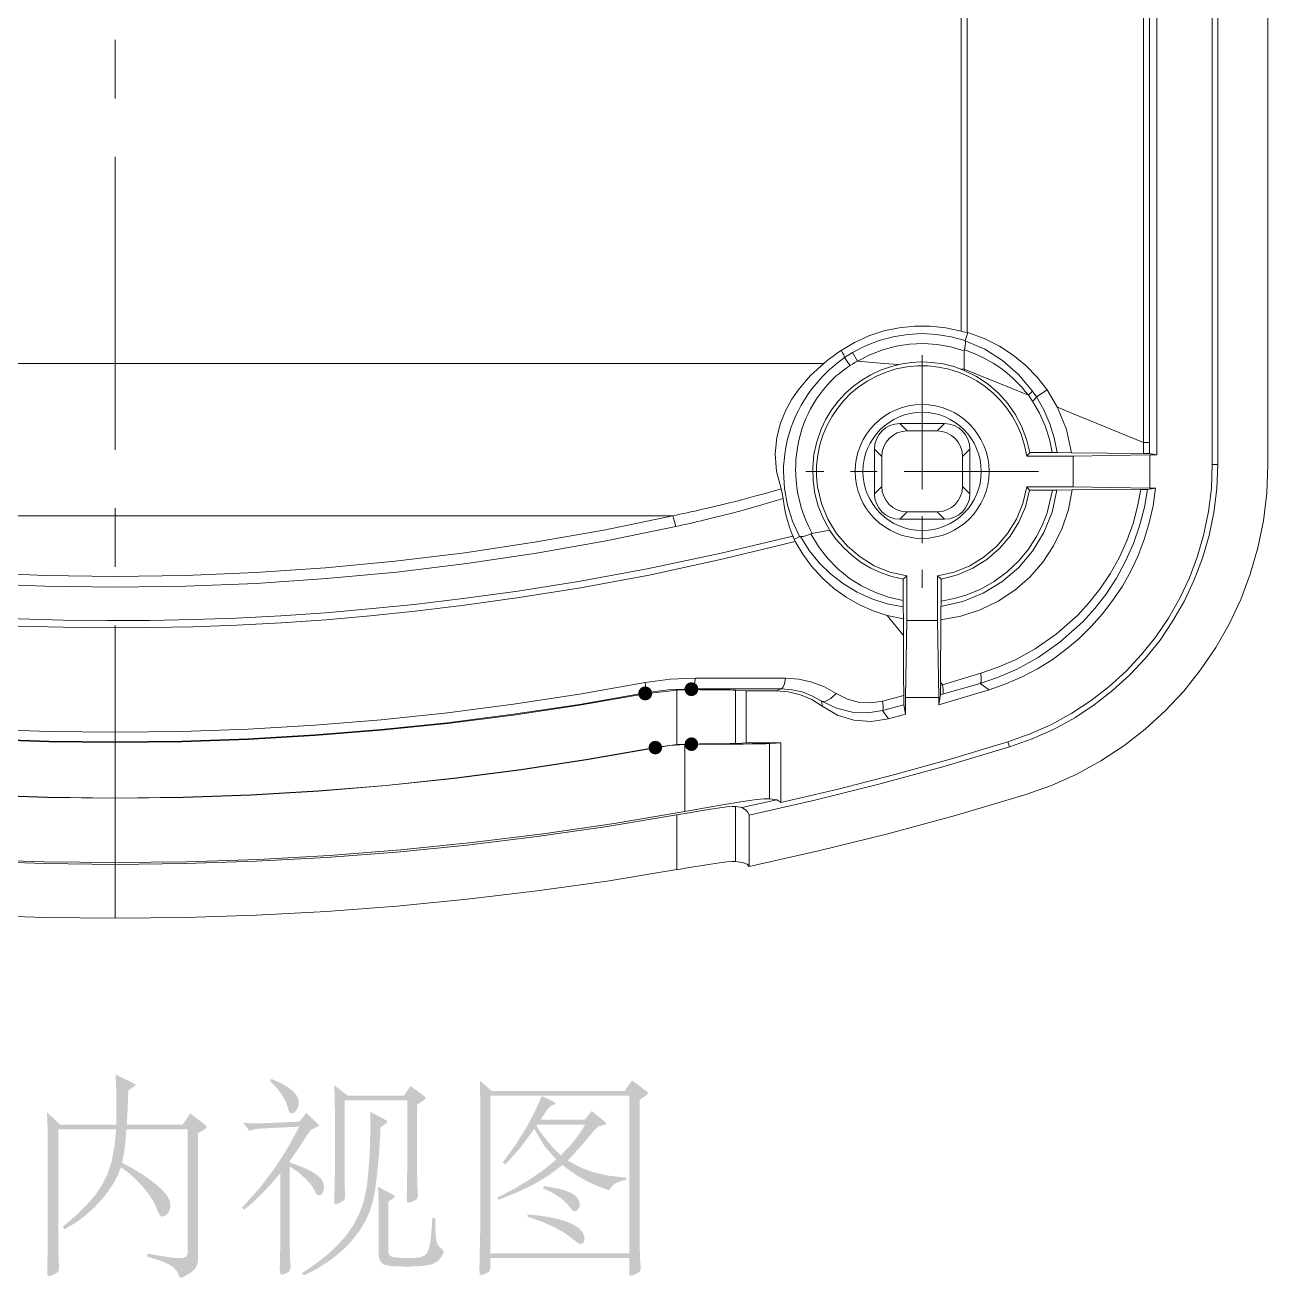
# Model space of a CAD drawing. Header units: millimetres. Extents: x 0 to 260, y 22 to 203.
# Drawn here: x 42.37 to 65.4, y 108.83 to 132.03 of the extents above; entities that cross this region are included whole.
import ezdxf

# ---------------------------------------------------------------- set-up
doc = ezdxf.new("R2010")
doc.units = ezdxf.units.MM

msp = doc.modelspace()

# ---------------------------------------------------------------- hatches: boundary and pattern name
h = msp.add_hatch(color=7)
edge = h.paths.add_edge_path()
edge.add_arc((53.862993, 119.654391), 0.129645, 0, 360)
h = msp.add_hatch(color=7)
edge = h.paths.add_edge_path()
edge.add_arc((54.719326, 119.732072), 0.129117, 0, 360)
h = msp.add_hatch(color=7)
edge = h.paths.add_edge_path()
edge.add_arc((54.719326, 118.713956), 0.126559, 0, 360)
h = msp.add_hatch(color=7)
edge = h.paths.add_edge_path()
edge.add_arc((54.050636, 118.650561), 0.126734, 0, 360)
at = {"true_color": 0xcc00cc}
h = msp.add_hatch(color=212, dxfattribs=at)
h.dxf.hatch_style = 2
h.paths.add_polyline_path([(45.435732, 111.876033), (45.292416, 111.664918), (44.259989, 111.664918), (44.275217, 111.958164), (44.28755, 112.302674), (44.391179, 112.370473), (44.418188, 112.389352), (44.427008, 112.402444), (44.391179, 112.430004), (44.052733, 112.593715), (44.06479, 112.247414), (44.068167, 111.939974), (44.064308, 111.664918), (43.024165, 111.664918), (42.781079, 111.895877), (42.786746, 111.765859), (42.79169, 111.611036), (42.795187, 111.453113), (42.796513, 111.313793), (42.796513, 109.802912), (42.795789, 109.613768), (42.793619, 109.401421), (42.790002, 109.187524), (42.784937, 108.993728), (42.784937, 108.950182), (42.791828, 108.878731), (42.816908, 108.858129), (42.853081, 108.866673), (42.904551, 108.8901), (42.955487, 108.918281), (42.985855, 108.941501), (43.000514, 108.966994), (43.004321, 109.001997), (43.004321, 109.025699), (42.996707, 109.179109), (42.991781, 109.364145), (42.989128, 109.572332), (42.988336, 109.795195), (42.988336, 111.577274), (44.06045, 111.577274), (44.032324, 111.267953), (43.982203, 111.000781), (43.907523, 110.766694), (43.805719, 110.55663), (43.674227, 110.361527), (43.510483, 110.172321), (43.311922, 109.97995), (43.075979, 109.775352), (43.10354, 109.727396), (43.303389, 109.843706), (43.486178, 109.977398), (43.650609, 110.123738), (43.795384, 110.277991), (43.919204, 110.435422), (44.020771, 110.591297), (44.098786, 110.740879), (44.151951, 110.879436), (44.292646, 110.772311), (44.415544, 110.662705), (44.520834, 110.554494), (44.608702, 110.451555), (44.679336, 110.357762), (44.732924, 110.276992), (44.769652, 110.21312), (44.789707, 110.170022), (44.832228, 110.061829), (44.86612, 109.999007), (44.89474, 109.969879), (44.921448, 109.962765), (44.978249, 109.980016), (45.025283, 110.026361), (45.057331, 110.093687), (45.069174, 110.17388), (45.055669, 110.259594), (45.009091, 110.345308), (44.960363, 110.404867), (44.901837, 110.467592), (44.830429, 110.534425), (44.743061, 110.606309), (44.636649, 110.684187), (44.508114, 110.769003), (44.354373, 110.8617), (44.172346, 110.963221), (44.197616, 111.091568), (44.219475, 111.234281), (44.237614, 111.394977), (44.251721, 111.577274), (45.387776, 111.577274), (45.387776, 109.328867), (45.383849, 109.270705), (45.365038, 109.228202), (45.320803, 109.202131), (45.240601, 109.193268), (45.147153, 109.198453), (45.019289, 109.214077), (44.852563, 109.240242), (44.642533, 109.277053), (44.638674, 109.220829), (44.77758, 109.180158), (44.893844, 109.140817), (44.989477, 109.101553), (45.066486, 109.061114), (45.126882, 109.018247), (45.172673, 108.971697), (45.205867, 108.920212), (45.228475, 108.862539), (45.241359, 108.83553), (45.260445, 108.82671), (45.288006, 108.834427), (45.372678, 108.879916), (45.439521, 108.922182), (45.490552, 108.963169), (45.527785, 109.004822), (45.553235, 109.049083), (45.568919, 109.097899), (45.576851, 109.153214), (45.579048, 109.216971), (45.579048, 111.505065), (45.694803, 111.577274), (45.72884, 111.601941), (45.7389, 111.62082), (45.72884, 111.642387), (45.694803, 111.672635)])
h = msp.add_hatch(color=212, dxfattribs=at)
h.paths.add_polyline_path([(46.913844, 112.474102), (47.043225, 112.339812), (47.139429, 112.210896), (47.203594, 112.09397), (47.236856, 111.995647), (47.254969, 111.931611), (47.274683, 111.895532), (47.297395, 111.879607), (47.324499, 111.876033), (47.368907, 111.893241), (47.40856, 111.938872), (47.437051, 112.003932), (47.447972, 112.079431), (47.432596, 112.157035), (47.390697, 112.228458), (47.328619, 112.293459), (47.252704, 112.351801), (47.169296, 112.403244), (47.084738, 112.447549), (47.005374, 112.484477), (46.937546, 112.513789)])
h.paths.add_polyline_path([(49.512824, 112.382049), (49.39762, 112.202904), (48.353067, 112.202904), (48.101713, 112.398034), (48.107096, 112.279359), (48.110877, 112.139445), (48.113108, 111.997361), (48.11384, 111.872175), (48.11384, 110.755964), (48.110877, 110.531068), (48.101713, 110.309479), (48.101713, 110.265382), (48.10881, 110.208193), (48.133684, 110.189865), (48.197624, 110.213568), (48.250791, 110.24441), (48.282305, 110.268483), (48.297386, 110.291005), (48.301253, 110.317196), (48.299961, 110.391929), (48.297119, 110.501647), (48.294277, 110.609814), (48.292985, 110.679896), (48.292985, 112.11526), (49.453293, 112.11526), (49.453293, 110.763681), (49.452259, 110.541954), (49.445025, 110.329323), (49.445025, 110.281367), (49.450675, 110.235272), (49.476995, 110.221836), (49.509999, 110.227693), (49.56078, 110.245538), (49.606936, 110.267328), (49.634849, 110.287982), (49.648604, 110.312356), (49.652282, 110.345308), (49.652282, 110.36901), (49.6449, 110.495635), (49.639948, 110.621743), (49.637166, 110.771001), (49.636296, 110.967079), (49.636296, 112.035334), (49.768037, 112.122977), (49.800007, 112.158806), (49.768037, 112.199045)])
h.paths.add_polyline_path([(48.767581, 111.904145), (48.771058, 111.712885), (48.769872, 111.511464), (48.764577, 111.306517), (48.75573, 111.104676), (48.743885, 110.912577), (48.729599, 110.736852), (48.713426, 110.584136), (48.695923, 110.461063), (48.642296, 110.225221), (48.562184, 110.00638), (48.455201, 109.802111), (48.320959, 109.609987), (48.15907, 109.427578), (47.969146, 109.252455), (47.7508, 109.08219), (47.503644, 108.914353), (47.535615, 108.870256), (47.810599, 109.012927), (48.050217, 109.169919), (48.255794, 109.338396), (48.428653, 109.515522), (48.570118, 109.698462), (48.681514, 109.88438), (48.764165, 110.07044), (48.819395, 110.253806), (48.841507, 110.360965), (48.862967, 110.490131), (48.883432, 110.639335), (48.90256, 110.806606), (48.920008, 110.989975), (48.935435, 111.18747), (48.948497, 111.397123), (48.958853, 111.616962), (49.062481, 111.68862), (49.090593, 111.72059), (49.054764, 111.752561)])
h.paths.add_polyline_path([(47.276544, 110.990781), (47.448592, 111.235314), (47.599556, 111.473646), (47.671352, 111.567628), (47.767125, 111.616962), (47.808398, 111.629846), (47.822798, 111.648932), (47.794686, 111.684761), (47.583571, 111.88375), (47.45624, 111.72059), (46.706587, 111.68862), (46.564167, 111.690136), (46.415545, 111.700747), (46.527442, 111.553021), (46.654635, 111.585611), (46.79423, 111.597118), (47.45624, 111.629089), (47.240999, 111.237235), (47.003485, 110.866), (46.727215, 110.501483), (46.395702, 110.129783), (46.435389, 110.090096), (46.603984, 110.233463), (46.773353, 110.397398), (46.941172, 110.577043), (47.105116, 110.767539), (47.105116, 109.727396), (47.102153, 109.381577), (47.092989, 109.017982), (47.092989, 108.986011), (47.101119, 108.909255), (47.133228, 108.886241), (47.165474, 108.894303), (47.212603, 108.914353), (47.253694, 108.936574), (47.277991, 108.959002), (47.289575, 108.985977), (47.292529, 109.02184), (47.292529, 109.049952), (47.284915, 109.191408), (47.279989, 109.348573), (47.277336, 109.523722), (47.276544, 109.719128), (47.276544, 110.891563), (47.436181, 110.785256), (47.573029, 110.664531), (47.676287, 110.54763), (47.735155, 110.452795), (47.757359, 110.404409), (47.778012, 110.375349), (47.800112, 110.361173), (47.826657, 110.357435), (47.858954, 110.369329), (47.887015, 110.401739), (47.906807, 110.449755), (47.9143, 110.508468), (47.901117, 110.585147), (47.863407, 110.65423), (47.803929, 110.71675), (47.72544, 110.77374), (47.630698, 110.826235), (47.522463, 110.875267), (47.403492, 110.921871), (47.276544, 110.967079)])
h.paths.add_polyline_path([(49.919621, 109.938511), (49.903631, 109.697278), (49.885652, 109.515014), (49.861059, 109.383458), (49.825225, 109.294347), (49.773527, 109.239421), (49.70134, 109.210416), (49.604037, 109.199072), (49.476995, 109.197127), (49.361344, 109.198102), (49.272158, 109.201933), (49.206033, 109.209975), (49.159564, 109.223585), (49.129347, 109.24412), (49.111979, 109.272936), (49.104054, 109.31139), (49.102169, 109.360838), (49.102169, 110.24168), (49.205797, 110.309479), (49.230051, 110.33704), (49.210207, 110.357435), (48.910897, 110.516736), (48.920061, 110.392575), (48.923024, 110.229553), (48.923024, 109.340443), (48.926405, 109.245145), (48.939638, 109.172236), (48.967352, 109.118731), (49.014181, 109.081647), (49.084755, 109.057999), (49.183706, 109.044802), (49.315665, 109.039072), (49.485263, 109.037826), (49.625875, 109.04011), (49.744576, 109.047937), (49.843691, 109.062766), (49.925547, 109.086057), (49.992468, 109.11927), (50.046779, 109.163864), (50.090808, 109.221301), (50.126878, 109.293038), (50.130736, 109.31674), (50.103176, 109.356428), (50.067612, 109.384017), (50.038391, 109.415598), (50.015138, 109.455627), (49.99748, 109.508563), (49.985041, 109.578863), (49.977447, 109.670982), (49.974323, 109.78938), (49.975294, 109.938511)])
h = msp.add_hatch(color=212, dxfattribs=at)
h.paths.add_polyline_path([(53.618029, 112.485677), (53.48243, 112.290547), (51.019049, 112.290547), (50.799665, 112.47796), (50.802585, 112.366193), (50.805246, 112.223368), (50.807184, 112.060389), (50.807933, 111.88816), (50.807933, 109.811181), (50.807246, 109.740837), (50.805435, 109.638693), (50.802875, 109.51553), (50.79994, 109.382128), (50.797006, 109.249269), (50.794446, 109.127734), (50.792635, 109.028303), (50.791948, 108.961758), (50.798838, 108.897817), (50.823918, 108.878524), (50.855958, 108.88631), (50.903293, 108.906085), (50.949079, 108.930046), (50.97564, 108.951423), (50.987939, 108.975073), (50.990937, 109.005855), (50.990937, 109.197127), (53.566214, 109.197127), (53.566214, 108.92207), (53.571175, 108.880798), (53.594326, 108.866398), (53.627124, 108.872737), (53.678111, 108.893958), (53.728961, 108.918281), (53.75914, 108.940536), (53.773609, 108.966512), (53.77733, 109.001997), (53.77733, 109.029557), (53.769346, 109.174871), (53.763067, 109.342096), (53.758959, 109.532472), (53.757486, 109.74724), (53.757486, 112.122977), (53.889226, 112.21503), (53.921197, 112.250859), (53.889226, 112.286688)])
h.paths.add_polyline_path([(50.990937, 109.28477), (50.990937, 112.202904), (53.566214, 112.202904), (53.566214, 109.28477)])
h.paths.add_polyline_path([(52.872786, 111.92013), (52.741045, 111.756419), (51.924144, 111.756419), (51.975013, 111.833742), (52.015766, 111.894103), (52.048536, 111.939916), (52.075453, 111.973598), (52.098649, 111.997565), (52.120256, 112.014233), (52.142406, 112.026017), (52.16723, 112.035334), (52.197409, 112.047461), (52.206917, 112.059588), (52.171088, 112.091558), (51.947846, 112.195187), (51.819387, 111.909657), (51.664315, 111.615446), (51.469658, 111.304078), (51.222447, 110.967079), (51.270403, 110.927392), (51.542083, 111.227666), (51.808389, 111.584991), (51.993597, 111.273624), (52.215186, 111.018893), (52.001073, 110.84377), (51.747893, 110.666322), (51.455232, 110.488771), (51.122677, 110.313338), (51.146379, 110.27365), (51.506409, 110.418766), (51.813212, 110.568068), (52.082601, 110.731529), (52.33039, 110.919123), (52.477504, 110.805404), (52.624773, 110.708964), (52.76641, 110.629151), (52.896626, 110.565312), (53.009633, 110.516795), (53.099645, 110.482948), (53.160873, 110.463119), (53.187529, 110.456654), (53.209578, 110.464784), (53.231627, 110.496892), (53.26513, 110.543995), (53.320235, 110.583916), (53.400764, 110.617118), (53.510542, 110.644067), (53.518259, 110.684306), (53.172302, 110.721607), (52.884223, 110.789657), (52.640173, 110.884681), (52.426301, 111.002908), (52.529955, 111.109405), (52.651955, 111.244685), (52.786667, 111.401566), (52.928458, 111.572865), (52.997705, 111.632327), (53.112013, 111.664918), (53.13544, 111.671739), (53.143983, 111.684761), (53.123588, 111.712322)])
h.paths.add_polyline_path([(51.864062, 111.668776), (52.753172, 111.668776), (52.647313, 111.505151), (52.543779, 111.364367), (52.431253, 111.233299), (52.298419, 111.098819), (52.178366, 111.217744), (52.054024, 111.359407), (51.939294, 111.506236), (51.848076, 111.640664)])
h.paths.add_polyline_path([(51.971549, 110.488624), (52.157067, 110.398483), (52.300211, 110.305758), (52.409661, 110.207866), (52.494101, 110.102222), (52.522902, 110.073008), (52.55749, 110.061984), (52.587222, 110.070054), (52.617159, 110.093472), (52.640276, 110.131049), (52.649543, 110.181597), (52.636954, 110.254984), (52.600399, 110.317248), (52.541701, 110.369667), (52.462681, 110.413521), (52.365161, 110.450089), (52.250963, 110.480649), (52.121908, 110.506481), (51.979817, 110.528863)])
h.paths.add_polyline_path([(51.676648, 109.962765), (51.945581, 109.869902), (52.18356, 109.764741), (52.389396, 109.64697), (52.5619, 109.51628), (52.619984, 109.47115), (52.669387, 109.456198), (52.720099, 109.48307), (52.741045, 109.552109), (52.713646, 109.659249), (52.637709, 109.748592), (52.522628, 109.821773), (52.377794, 109.880427), (52.2126, 109.926188), (52.036437, 109.960689), (51.858698, 109.985566), (51.688775, 110.002452)])

# ---------------------------------------------------------------- linework, layer by layer
at = {"color": 7, "lineweight": 0}
for points in [[(64.368151, 123.891499), (64.368151, 181.294793)], [(64.46774, 181.294864), (64.46774, 123.891569)], [(65.399109, 123.884937), (65.399109, 181.301284)], [(63.343755, 181.110396), (63.343755, 124.075754)], [(63.094341, 124.302485), (63.094341, 180.883807)], [(63.207512, 180.883877), (63.207512, 124.302555)], [(59.717975, 126.363166), (59.717975, 132.415068)], [(59.826137, 126.340764), (59.826137, 132.450522)], [(59.717975, 126.363166), (59.431138, 126.426652), (59.14168, 126.458371), (58.852106, 126.458738), (58.564921, 126.428165), (58.282631, 126.367065), (58.007742, 126.275853), (57.742757, 126.154941), (57.490184, 126.004743)], [(59.792059, 126.190234), (59.527987, 126.261826), (59.260108, 126.304517), (58.9907, 126.318542), (58.72204, 126.304137), (58.456405, 126.261537), (58.196075, 126.190978), (57.943327, 126.092696), (57.700439, 125.966926)], [(59.717975, 126.363166), (59.755017, 126.353641), (59.791353, 126.346232), (59.826278, 126.340941)], [(59.840954, 126.338718), (59.791917, 126.190199)], [(59.840954, 126.338718), (59.826137, 126.340835)], [(59.840954, 126.338718), (60.144695, 126.225829), (60.424801, 126.08366), (60.679859, 125.916796), (60.913045, 125.725943), (61.123301, 125.51216), (61.310979, 125.275093)], [(59.772762, 126.001604), (59.523915, 126.073326), (59.270996, 126.117188), (59.01625, 126.13341), (58.761921, 126.12221), (58.510255, 126.083807), (58.263496, 126.018421), (58.023889, 125.926271), (57.793678, 125.807576)], [(59.774808, 126.018149), (59.773044, 126.007213)], [(59.792059, 126.190234), (59.795939, 126.143667), (59.789236, 126.084401), (59.774772, 126.018078)], [(59.774808, 126.018149), (59.959663, 125.950416), (60.144872, 125.864338), (60.311736, 125.769793), (60.452141, 125.675954), (60.571027, 125.584232), (60.673333, 125.494979), (60.76188, 125.408549), (60.838433, 125.326704), (60.904402, 125.249093), (60.961199, 125.176774)], [(61.033484, 125.260559), (60.779704, 125.562338), (60.48412, 125.8198), (60.152421, 126.02871), (59.790295, 126.184836)], [(56.424795, 123.765733), (56.427264, 123.860631), (56.43432, 123.968228), (56.447373, 124.08535), (56.467481, 124.209528), (56.494997, 124.337939), (56.529217, 124.465644), (56.569081, 124.588058), (56.611767, 124.699536), (56.654806, 124.799725), (56.701372, 124.896033), (56.753231, 124.992342), (56.811086, 125.090061), (56.877409, 125.190956), (56.95255, 125.295025), (57.027339, 125.388864), (57.096836, 125.468944), (57.162453, 125.538442), (57.223484, 125.599472), (57.279928, 125.652389), (57.33355, 125.700014), (57.38682, 125.745169), (57.441147, 125.788914), (57.497239, 125.8316), (57.555447, 125.873933)], [(59.773256, 125.637114), (59.577872, 125.707254), (59.380224, 125.756381), (59.181644, 125.785045), (58.983463, 125.793797), (58.787015, 125.783186), (58.593631, 125.753764), (58.404644, 125.70608), (58.221386, 125.640685), (58.045189, 125.55813), (57.877385, 125.458964), (57.719307, 125.343738), (57.572286, 125.213003), (57.437655, 125.067308), (57.316747, 124.907205), (57.210893, 124.733242), (57.121425, 124.545972), (57.04079, 124.313921), (56.989238, 124.076441), (56.966551, 123.836142), (56.972509, 123.595633), (57.006893, 123.357521), (57.069484, 123.124415), (57.160063, 122.898925), (57.278411, 122.683658)], [(57.16965, 125.764431), (57.236677, 125.818759), (57.300177, 125.868148), (57.362972, 125.915067), (57.426119, 125.960576), (57.490325, 126.005026)], [(57.490219, 126.004884), (57.517383, 125.964668), (57.544547, 125.924098), (57.555483, 125.874004)], [(57.65987, 125.728942), (57.618947, 125.786444), (57.582259, 125.836539), (57.554742, 125.873581)], [(57.700369, 125.966996), (57.555377, 125.873863)], [(57.660046, 125.728942), (57.702027, 125.755047), (57.746477, 125.781506), (57.793749, 125.807611)], [(57.79389, 125.807646), (57.700404, 125.967102)], [(58.281182, 125.764431), (57.793643, 125.80747)], [(59.772762, 126.001604), (59.772762, 125.662584)], [(57.16965, 125.764431), (30.921572, 125.764431)], [(56.297865, 123.765733), (56.272112, 124.089583), (56.299982, 124.391208), (56.369126, 124.662142), (56.466493, 124.899561), (56.579029, 125.102056), (56.695093, 125.271036), (56.81151, 125.415322), (56.927574, 125.541969), (57.045754, 125.656622), (57.169579, 125.764572)], [(56.649444, 123.78623), (56.650502, 123.874071), (56.655441, 123.973202), (56.665319, 124.081505), (56.681546, 124.196863), (56.704124, 124.315396), (56.733052, 124.434282), (56.766919, 124.547877), (56.803607, 124.652299), (56.841002, 124.745432), (56.881571, 124.835391), (56.926727, 124.925349), (56.97788, 125.016366), (57.036441, 125.109499), (57.104174, 125.205807), (57.171555, 125.291885), (57.235055, 125.365969), (57.295027, 125.430174), (57.351119, 125.48556), (57.402977, 125.533538), (57.453071, 125.576577), (57.50246, 125.616794), (57.553613, 125.655599), (57.605824, 125.692994), (57.660152, 125.728977)], [(60.929626, 124.050319), (60.890501, 124.246866), (60.832872, 124.434843), (60.757856, 124.613424), (60.666569, 124.781776), (60.560129, 124.939072), (60.439653, 125.084482), (60.306256, 125.217177), (60.161055, 125.336326), (60.005168, 125.441102), (59.839711, 125.530673), (59.665801, 125.604212), (59.484554, 125.660888), (59.297088, 125.699871), (59.104518, 125.720334), (58.907962, 125.721446), (58.708537, 125.702377), (58.511987, 125.663252), (58.323998, 125.605623), (58.145402, 125.530605), (57.97703, 125.439316), (57.819713, 125.33287), (57.674281, 125.212386), (57.541565, 125.078978), (57.422397, 124.933763), (57.317608, 124.777857), (57.228028, 124.612377), (57.154488, 124.438438), (57.09782, 124.257157), (57.058854, 124.06965), (57.038421, 123.877034), (57.037352, 123.680423), (57.056479, 123.480936), (57.128449, 123.1697), (57.247342, 122.879907), (57.408916, 122.615804), (57.608929, 122.381636), (57.843139, 122.181649), (58.107304, 122.020089), (58.397184, 121.9012), (58.708537, 121.82923)], [(58.555784, 125.745628), (58.281323, 125.764325)], [(59.772762, 125.662443), (59.695503, 125.667735)], [(59.773079, 125.637114), (59.772726, 125.662514)], [(60.985435, 124.115759), (60.925435, 124.36555), (60.835571, 124.602979), (60.717693, 124.825707), (60.573655, 125.031394), (60.405309, 125.217701), (60.214506, 125.382287), (60.003098, 125.522812), (59.772938, 125.636937)], [(60.960776, 125.175998), (59.772973, 125.662478)], [(60.960952, 125.176668), (60.991644, 125.206654), (61.016339, 125.235229), (61.033625, 125.260629)], [(60.960952, 125.176668), (60.999405, 125.122693), (61.0368, 125.067307)], [(61.112047, 125.145341), (61.033731, 125.2607)], [(61.036764, 125.067483), (61.068162, 125.095), (61.093562, 125.121458), (61.111906, 125.145447)], [(61.492201, 124.113361), (61.440023, 124.385815), (61.358674, 124.6502), (61.249015, 124.904134), (61.111906, 125.145236)], [(61.310802, 125.275058), (61.112188, 125.145236)], [(61.503207, 124.952584), (61.310943, 125.275022)], [(61.401925, 124.114031), (61.349537, 124.366113), (61.270691, 124.610389), (61.166181, 124.844876), (61.0368, 125.067589)], [(61.762464, 124.109233), (61.666817, 124.54143), (61.503172, 124.952725)], [(63.093988, 124.301285), (61.779185, 124.839977), (61.503313, 124.953219)], [(58.580584, 124.651135), (58.485321, 124.641529), (58.396589, 124.613978), (58.31629, 124.570377), (58.246327, 124.512626), (58.188601, 124.442621), (58.145014, 124.36226), (58.117467, 124.27344), (58.107862, 124.17806)], [(58.580584, 124.651135), (58.716757, 124.514963)], [(59.40552, 124.651135), (58.580726, 124.651135)], [(59.40552, 124.651135), (59.269348, 124.514963)], [(59.878524, 124.178131), (59.868919, 124.273511), (59.841367, 124.36233), (59.797767, 124.442691), (59.740015, 124.512696), (59.67001, 124.570448), (59.589649, 124.614048), (59.50083, 124.6416), (59.405449, 124.651206)], [(58.716651, 124.515069), (58.621271, 124.505463), (58.532451, 124.477911), (58.45209, 124.434311), (58.382085, 124.376559), (58.324334, 124.306554), (58.280733, 124.226193), (58.253181, 124.137374), (58.243576, 124.041994)], [(59.269418, 124.515069), (58.716616, 124.515069)], [(59.742423, 124.042029), (59.732817, 124.137409), (59.705265, 124.226228), (59.661665, 124.306589), (59.603913, 124.376595), (59.533908, 124.434346), (59.453547, 124.477946), (59.364728, 124.505498), (59.269348, 124.515104)], [(58.107721, 124.178131), (58.107721, 123.353336)], [(58.107721, 124.178131), (58.243541, 124.041958)], [(59.878524, 124.178131), (59.742352, 124.041958)], [(59.878524, 123.353195), (59.878524, 124.177989)], [(63.094164, 124.301991), (63.092048, 124.100555)], [(63.094341, 124.302485), (63.207582, 124.302485)], [(63.207512, 124.302485), (63.207512, 124.098579)], [(58.243646, 124.042029), (58.243646, 123.489226)], [(59.742423, 123.489261), (59.742423, 124.042064)], [(61.787793, 124.050319), (60.929485, 124.050319)], [(60.929626, 124.050319), (60.985365, 124.115936)], [(61.401925, 124.114031), (60.985294, 124.115795)], [(61.492201, 124.113361), (61.467859, 124.113361), (61.437167, 124.113713), (61.401889, 124.114066)], [(61.762464, 124.109233), (61.492236, 124.113466)], [(63.092083, 124.10059), (61.762464, 124.109057)], [(61.787793, 124.050319), (63.211251, 124.075719)], [(61.787793, 123.481006), (61.787793, 124.05039)], [(63.207688, 124.098544), (63.191108, 124.099249), (63.151597, 124.099955), (63.091977, 124.100661)], [(63.343755, 124.07579), (63.207582, 124.098368)], [(63.343755, 124.07579), (63.21111, 124.07579)], [(63.211146, 123.455501), (63.211146, 124.075684)], [(56.297865, 123.765733), (56.380062, 123.445764)], [(56.424795, 123.765733), (56.442566, 123.451486), (56.498966, 123.142992), (56.59307, 122.843892), (56.72395, 122.557822)], [(56.958265, 122.616277), (56.894413, 122.737633), (56.837968, 122.862164), (56.790696, 122.983872), (56.753301, 123.096761), (56.724374, 123.20083), (56.701796, 123.296786), (56.685215, 123.385333), (56.672163, 123.466472), (56.663343, 123.540555), (56.656993, 123.607936), (56.65276, 123.670025), (56.65029, 123.728939), (56.649585, 123.786089)], [(60.582881, 118.756924), (60.996299, 118.903576), (61.391734, 119.08104), (61.767987, 119.287693), (62.123858, 119.521911), (62.458149, 119.782071), (62.769662, 120.066549), (63.057196, 120.373721), (63.319554, 120.701964), (63.555536, 121.049654), (63.763944, 121.415166), (63.943578, 121.796879), (64.09324, 122.193167), (64.211731, 122.602407), (64.297851, 123.022976), (64.350403, 123.45325), (64.368186, 123.891604)], [(60.612337, 118.661674), (61.033462, 118.811011), (61.43626, 118.991749), (61.819511, 119.202231), (62.181995, 119.4408), (62.522491, 119.705801), (62.83978, 119.995577), (63.132641, 120.308472), (63.399855, 120.64283), (63.640202, 120.996994), (63.85246, 121.369309), (64.035411, 121.758118), (64.187834, 122.161764), (64.308509, 122.578592), (64.396216, 123.006946), (64.449735, 123.445169), (64.467846, 123.891604)], [(60.894807, 117.774191), (61.386826, 117.94863), (61.857441, 118.159769), (62.305225, 118.405674), (62.72875, 118.684407), (63.126586, 118.994032), (63.497308, 119.332614), (63.839487, 119.698214), (64.151695, 120.088898), (64.432505, 120.502729), (64.680488, 120.93777), (64.894217, 121.392086), (65.072263, 121.86374), (65.2132, 122.350795), (65.315599, 122.851316), (65.378033, 123.363365), (65.399073, 123.885007)], [(64.46774, 123.891499), (64.368257, 123.891499)], [(58.107721, 123.353195), (58.243541, 123.489367)], [(58.243646, 123.489261), (58.253252, 123.393881), (58.280804, 123.305062), (58.324404, 123.224701), (58.382156, 123.154696), (58.452161, 123.096944), (58.532522, 123.053344), (58.621341, 123.025792), (58.716721, 123.016186)], [(59.269418, 123.016257), (59.364799, 123.025863), (59.453618, 123.053414), (59.533979, 123.097015), (59.603984, 123.154766), (59.661735, 123.224771), (59.705336, 123.305132), (59.732888, 123.393952), (59.742493, 123.489332)], [(59.277673, 121.829089), (59.588925, 121.90106), (59.878757, 122.019953), (60.142917, 122.181527), (60.377149, 122.381539), (60.577201, 122.615749), (60.738818, 122.879915), (60.857746, 123.169795), (60.929732, 123.481148)], [(59.878524, 123.353195), (59.742352, 123.489367)], [(60.984553, 123.416413), (60.92952, 123.480971)], [(60.929626, 123.481006), (61.787934, 123.481006)], [(61.787793, 123.481006), (63.211251, 123.455606)], [(56.380204, 123.44587), (56.214398, 123.396481), (56.059881, 123.352031), (55.915242, 123.311814), (55.780129, 123.275478), (55.653834, 123.241964), (55.535654, 123.211625), (55.425234, 123.183756), (55.322929, 123.158709), (55.228384, 123.136131), (55.141954, 123.115317), (55.063284, 123.096972), (54.989554, 123.079686), (54.918998, 123.063811), (54.849854, 123.047936), (54.780709, 123.032414), (54.711212, 123.016892), (54.641715, 123.001722), (54.573629, 122.986906), (54.506954, 122.972442), (54.440984, 122.958331), (54.372898, 122.943161)], [(56.418621, 123.2662), (56.254579, 123.215047), (56.101827, 123.168833), (55.958599, 123.126853), (55.824543, 123.089106), (55.699307, 123.054181), (55.582185, 123.022783), (55.472824, 122.993856), (55.371224, 122.967397), (55.277738, 122.943408), (55.192013, 122.922242), (55.113696, 122.903192), (55.040318, 122.8852), (54.970468, 122.868619), (54.901324, 122.852039), (54.831827, 122.835811), (54.762682, 122.819936), (54.693538, 122.804061), (54.625452, 122.788892), (54.558777, 122.773722), (54.49316, 122.759258), (54.427543, 122.744794)], [(56.380204, 123.44587), (56.403134, 123.362614), (56.418656, 123.266306)], [(56.598079, 122.567876), (56.54234, 122.713926), (56.49789, 122.85539), (56.462965, 122.994385), (56.436507, 123.13091), (56.418515, 123.266024)], [(58.107721, 123.353195), (58.117326, 123.257931), (58.144873, 123.169199), (58.18846, 123.088901), (58.246186, 123.018938), (58.316149, 122.961212), (58.396448, 122.917625), (58.48518, 122.890078), (58.580443, 122.880473)], [(61.769343, 123.422974), (61.702624, 123.063317), (61.588015, 122.715302), (61.429309, 122.387572), (61.228534, 122.084183), (60.987455, 121.807914), (60.711715, 121.566305), (60.403079, 121.361429), (60.069307, 121.200474), (59.709826, 121.084455), (59.338704, 121.019499)], [(59.342302, 121.262704), (59.748531, 121.355845), (60.12661, 121.510608), (60.470947, 121.72138), (60.775947, 121.982548), (61.036018, 122.288495), (61.245566, 122.63361), (61.398997, 123.012277), (61.490719, 123.418882)], [(61.405911, 123.418141), (61.30925, 123.000805), (61.222114, 122.774939), (61.112753, 122.559127), (60.960926, 122.325192), (60.782906, 122.110041), (60.565683, 121.904151), (60.324647, 121.726572), (60.078805, 121.587489), (59.818411, 121.478569), (59.583417, 121.409601), (59.342867, 121.364975)], [(59.344348, 121.772398), (59.649225, 121.851616), (59.933195, 121.974545), (60.192452, 122.137368), (60.423187, 122.336269), (60.621593, 122.567433), (60.783864, 122.827043), (60.90619, 123.111285), (60.984765, 123.416342)], [(59.40552, 122.880367), (59.5009, 122.889972), (59.58972, 122.917519), (59.670081, 122.961106), (59.740086, 123.018832), (59.797837, 123.088795), (59.841438, 123.169094), (59.868989, 123.257825), (59.878595, 123.353089)], [(63.167895, 123.432958), (63.109466, 123.10095), (63.025373, 122.773969), (62.908074, 122.433759), (62.763259, 122.104397), (62.59128, 121.788352), (62.393901, 121.487389), (62.191362, 121.226201), (61.969509, 120.981152), (61.546528, 120.600858), (61.139423, 120.316519), (60.75172, 120.102736), (60.391181, 119.946808), (60.066273, 119.837447)], [(63.044917, 123.430877), (62.984724, 123.113994), (62.899925, 122.802932), (62.783729, 122.479788), (62.641339, 122.167227), (62.47421, 121.86838), (62.283269, 121.584085), (62.08858, 121.337537), (61.876164, 121.106071), (61.473292, 120.748354), (61.088411, 120.480243), (60.722228, 120.278454), (60.383208, 120.130993), (60.077703, 120.026218)], [(60.236629, 119.722053), (60.545987, 119.830179), (60.843547, 119.959568), (61.128501, 120.109241), (61.400041, 120.278219), (61.657357, 120.465523), (61.899641, 120.670175), (62.126084, 120.891197), (62.335877, 121.127608), (62.528213, 121.378431), (62.702281, 121.642687), (62.857273, 121.919397), (62.99238, 122.207582), (63.106795, 122.506264), (63.199707, 122.814463), (63.270308, 123.131202), (63.31779, 123.455501)], [(60.984553, 123.416413), (61.40577, 123.418177)], [(61.405911, 123.418141), (61.439072, 123.418141), (61.467647, 123.418494), (61.490578, 123.418847)], [(61.490472, 123.418812), (61.769519, 123.423045)], [(61.769343, 123.422974), (63.044987, 123.430736)], [(63.044917, 123.430877), (63.108064, 123.431229), (63.149692, 123.432288), (63.168036, 123.432993)], [(63.167895, 123.432958), (63.317826, 123.455536)], [(63.211146, 123.455501), (63.317684, 123.455501)], [(58.580584, 122.880367), (58.716757, 123.016186)], [(58.716651, 123.016257), (59.269454, 123.016257)], [(59.40552, 122.880367), (59.269348, 123.016186)], [(33.717159, 122.943408), (34.995718, 122.680417), (36.279275, 122.45249), (37.567116, 122.25963), (38.858526, 122.101835), (40.152791, 121.979105), (41.449196, 121.891442), (42.747026, 121.838843), (44.045567, 121.82131), (45.344103, 121.838843), (46.641921, 121.891442), (47.938305, 121.979105), (49.232541, 122.101835), (50.523914, 122.25963), (51.81171, 122.45249), (53.095213, 122.680417), (54.373709, 122.943408)], [(54.372722, 122.943232), (33.718288, 122.943232)], [(54.37565, 122.943761), (54.393994, 122.882378), (54.411633, 122.814997), (54.427861, 122.745147)], [(58.580584, 122.880367), (59.405379, 122.880367)], [(43.894304, 121.002778), (43.083268, 121.011244), (42.259179, 121.032764), (41.431916, 121.067336), (40.618057, 121.114608), (39.814429, 121.175286), (38.971291, 121.254308), (38.033254, 121.358731), (36.971041, 121.496314), (35.77971, 121.675172), (34.54146, 121.891425), (33.394227, 122.121789), (32.384577, 122.348978), (31.492754, 122.5677)], [(33.663396, 122.745147), (34.948694, 122.481907), (36.238976, 122.253766), (37.53353, 122.060724), (38.831646, 121.90278), (40.132609, 121.779935), (41.435709, 121.692188), (42.740233, 121.63954), (44.04547, 121.621991), (45.350706, 121.63954), (46.65523, 121.692188), (47.95833, 121.779935), (49.259294, 121.90278), (50.557409, 122.060724), (51.851964, 122.253766), (53.142246, 122.481907), (54.427543, 122.745147)], [(56.598079, 122.567876), (55.273046, 122.248965), (53.901446, 121.958629), (52.629682, 121.72756), (51.50044, 121.550465), (50.489026, 121.412529), (49.580624, 121.303874), (48.748421, 121.217796), (47.937385, 121.147946), (47.11506, 121.091854), (46.291324, 121.050226), (45.482757, 121.022357), (44.687243, 121.006482), (43.894199, 121.002601)], [(56.622209, 122.503459), (56.614801, 122.524626), (56.60704, 122.546145), (56.59822, 122.568017)], [(56.622209, 122.503459), (56.724162, 122.557787)], [(56.737109, 122.558598), (56.725467, 122.556834)], [(56.737109, 122.558598), (56.791437, 122.560362), (56.859523, 122.579412), (56.932195, 122.608693)], [(56.737109, 122.558598), (56.898444, 122.30267), (57.0868, 122.069963), (57.29963, 121.862201), (57.534387, 121.681108), (57.788524, 121.528408), (58.059496, 121.405825), (58.344756, 121.315084), (58.641756, 121.257907)], [(56.932266, 122.608693), (57.074857, 122.372487), (57.242137, 122.156531), (57.431906, 121.962419), (57.641966, 121.791748), (57.870117, 121.646112), (58.114159, 121.527109), (58.371894, 121.436334), (58.641121, 121.375382)], [(56.958265, 122.616277), (56.940626, 122.612044)], [(56.958265, 122.616277), (57.275765, 122.678719)], [(57.275906, 122.678649), (57.399563, 122.505586), (57.539409, 122.347655), (57.694039, 122.205797), (57.862047, 122.080955), (58.042027, 121.974071), (58.232574, 121.886089), (58.432282, 121.817951), (58.639745, 121.770599)], [(43.893952, 120.869463), (43.079388, 120.878282), (42.252477, 120.900155), (41.421332, 120.935432), (40.604299, 120.983763), (39.797143, 121.045852), (38.950124, 121.126638), (38.007149, 121.233882), (36.939291, 121.374994), (35.742316, 121.558085), (34.500185, 121.779277), (33.351188, 122.01458), (32.341185, 122.246355), (31.449716, 122.46931)], [(56.641153, 122.469522), (55.315414, 122.144261), (53.938876, 121.847222), (52.66182, 121.610508), (51.527639, 121.429533), (50.512345, 121.288069), (49.600414, 121.176944), (48.765037, 121.089102), (47.951178, 121.017489), (47.125678, 120.960691), (46.299473, 120.918005), (45.487731, 120.889077), (44.689748, 120.873202), (43.893881, 120.869322)], [(56.641153, 122.469522), (56.622103, 122.503389)], [(58.34821, 121.096476), (58.086316, 121.181892), (57.834213, 121.294031), (57.585769, 121.436818), (57.353729, 121.604476), (57.139196, 121.796739), (56.945565, 122.01017), (56.781965, 122.23242), (56.641118, 122.469487)], [(58.639675, 121.770704), (58.708466, 121.829266)], [(58.639675, 121.770704), (58.641086, 121.375593)], [(58.708396, 121.829089), (58.708396, 121.004295)], [(59.277673, 121.829089), (59.344348, 121.772292)], [(59.277673, 121.004154), (59.277673, 121.828948)], [(59.342972, 121.365045), (59.344384, 121.772504)], [(58.641051, 121.375523), (58.641051, 121.330014), (58.641403, 121.289798), (58.641756, 121.257695)], [(58.641897, 121.25773), (58.645425, 121.034775)], [(59.338669, 121.019323), (59.342196, 121.26274)], [(59.342302, 121.262704), (59.342655, 121.290574), (59.342655, 121.325146), (59.343008, 121.36501)], [(58.347857, 121.097005), (58.645249, 121.034563)], [(58.34821, 121.096476), (58.64666, 120.72747)], [(58.646554, 120.732868), (58.645496, 121.034493)], [(58.708396, 121.004154), (58.682996, 119.580695)], [(58.708396, 121.004154), (59.277779, 121.004154)], [(59.277673, 121.004154), (59.303073, 119.580695)], [(59.334012, 119.859531), (59.335776, 120.252878), (59.337187, 120.639875), (59.338598, 121.019464)], [(58.646554, 120.732868), (58.647965, 120.35469), (58.649729, 119.981804), (58.651493, 119.614562)], [(59.369501, 119.814904), (60.077526, 120.026218)], [(60.077632, 120.026254), (60.08751, 119.934531), (60.083629, 119.869267), (60.066343, 119.837517)], [(34.227523, 119.853146), (35.445999, 119.638399), (36.667983, 119.452285), (37.892975, 119.294804), (39.120474, 119.165956), (40.349977, 119.065741), (41.580984, 118.994159), (42.812994, 118.95121), (44.045505, 118.936893), (45.278016, 118.95121), (46.510026, 118.994159), (47.741033, 119.065741), (48.970536, 119.165956), (50.198035, 119.294804), (51.423027, 119.452285), (52.645011, 119.638399), (53.863487, 119.853146)], [(53.863381, 119.853146), (53.872201, 119.754368), (53.871495, 119.688046), (53.861617, 119.662293)], [(54.792527, 119.938588), (54.325802, 119.91773), (53.863311, 119.853216)], [(54.792527, 119.938588), (54.774183, 119.834519), (54.748783, 119.765374), (54.719149, 119.740327)], [(56.463741, 119.933755), (55.901414, 119.935519), (55.344378, 119.93693), (54.792633, 119.938694)], [(56.463741, 119.933755), (56.44328, 119.830391), (56.414352, 119.761247), (56.380839, 119.736552)], [(57.400966, 119.653861), (57.183616, 119.77412), (56.952541, 119.861603), (56.711346, 119.915154), (56.463636, 119.933614)], [(59.33126, 119.626133), (59.331966, 119.651886), (59.333024, 119.713269), (59.33373, 119.804639)], [(59.333659, 119.804744), (59.334012, 119.859425)], [(59.333659, 119.804744), (59.369642, 119.814975)], [(59.333836, 119.859531), (59.369466, 119.815081)], [(59.369501, 119.815081), (59.381849, 119.727239), (59.382554, 119.666209), (59.371618, 119.637634)], [(59.371583, 119.637492), (60.066555, 119.837517)], [(60.066449, 119.837482), (60.236488, 119.722124)], [(34.2265, 119.646629), (35.445375, 119.435542), (36.667644, 119.252599), (37.892823, 119.097801), (39.120426, 118.971148), (40.349971, 118.872641), (41.580972, 118.802278), (42.812946, 118.76006), (44.045408, 118.745988), (45.277874, 118.76006), (46.50986, 118.802278), (47.740882, 118.872641), (48.970456, 118.971148), (50.198097, 119.097801), (51.42332, 119.252599), (52.645643, 119.435542), (53.864581, 119.646629)], [(34.229428, 119.662293), (35.447914, 119.450275), (36.669808, 119.266526), (37.894623, 119.111046), (39.121872, 118.983835), (40.351067, 118.884893), (41.581723, 118.814221), (42.813353, 118.771817), (44.04547, 118.757682), (45.277586, 118.771817), (46.509216, 118.814221), (47.739872, 118.884893), (48.969068, 118.983835), (50.196317, 119.111046), (51.421131, 119.266526), (52.643025, 119.450275), (53.861511, 119.662293)], [(54.719326, 119.740327), (54.288761, 119.721321), (53.86137, 119.662363)], [(54.451285, 119.716903), (53.864263, 119.6467)], [(54.719326, 119.723958), (54.451215, 119.716903)], [(54.451285, 118.706265), (54.451285, 119.716973)], [(55.534242, 119.714645), (55.493974, 119.716182), (55.43375, 119.717616), (55.35475, 119.718942), (55.25815, 119.720157), (55.145129, 119.721256), (55.016866, 119.722235), (54.874539, 119.72309), (54.719326, 119.723817)], [(56.38105, 119.736694), (54.719467, 119.740221)], [(55.534242, 118.726091), (55.534242, 119.714574)], [(55.733033, 119.700887), (55.651321, 119.707766), (55.534419, 119.714645)], [(56.288905, 119.700887), (55.732927, 119.700887)], [(55.733033, 119.700887), (55.733033, 118.73992)], [(57.142592, 119.416654), (56.948625, 119.538919), (56.738882, 119.628012), (56.517563, 119.68251), (56.288869, 119.700992)], [(56.38105, 119.736694), (56.288975, 119.70071)], [(57.125376, 119.517442), (56.952416, 119.611755), (56.768806, 119.680337), (56.577391, 119.722329), (56.381015, 119.73687)], [(57.142592, 119.416654), (57.138358, 119.448756), (57.132714, 119.481917), (57.125306, 119.517548)], [(57.400966, 119.653861), (57.300777, 119.558259), (57.203058, 119.509928), (57.162929, 119.506753), (57.125447, 119.517336)], [(58.260686, 119.335867), (57.984108, 119.292123), (57.69483, 119.305176), (57.403788, 119.379612), (57.125447, 119.517548)], [(58.259839, 119.509681), (58.050642, 119.476873), (57.832272, 119.487809), (57.612139, 119.54637), (57.400825, 119.653967)], [(58.25931, 119.511904), (58.651951, 119.612445)], [(58.651528, 119.614562), (58.651881, 119.524956), (58.652939, 119.464984), (58.653997, 119.439584)], [(58.68289, 119.580801), (58.68289, 119.267182)], [(58.68289, 119.580801), (59.303073, 119.580801)], [(59.33126, 119.626133), (59.303038, 119.443041)], [(59.303179, 119.443006), (60.236629, 119.722053)], [(59.303179, 119.443006), (59.303179, 119.580942)], [(59.371583, 119.637492), (59.331366, 119.626204)], [(57.142592, 119.416654), (57.422537, 119.252937), (57.728247, 119.157582), (58.047516, 119.132938), (58.368142, 119.181351)], [(58.259839, 119.509681), (58.270775, 119.423603), (58.270775, 119.363278), (58.260544, 119.335762)], [(58.260686, 119.335867), (58.654033, 119.439584)], [(58.368001, 119.181174), (58.260756, 119.335691)], [(58.653962, 119.439725), (58.68289, 119.267217)], [(58.368001, 119.181174), (58.683031, 119.267252)], [(34.039775, 118.647704), (35.281511, 118.428182), (36.526836, 118.23793), (37.775237, 118.076948), (39.0262, 117.945235), (40.279215, 117.842792), (41.533767, 117.769618), (42.789344, 117.725714), (44.045434, 117.711079), (45.301525, 117.725714), (46.557102, 117.769618), (47.811654, 117.842792), (49.064668, 117.945235), (50.315632, 118.076948), (51.564033, 118.23793), (52.809358, 118.428182), (54.051094, 118.647704)], [(34.040833, 118.653384), (35.282441, 118.4338), (36.527644, 118.243494), (37.775928, 118.082467), (39.026779, 117.950716), (40.279683, 117.848244), (41.534125, 117.77505), (42.789591, 117.731133), (44.045567, 117.716494), (45.301539, 117.731133), (46.556992, 117.77505), (47.811414, 117.848244), (49.064288, 117.950716), (50.315102, 118.082467), (51.56334, 118.243494), (52.80849, 118.4338), (54.050036, 118.653384)], [(54.451285, 118.706265), (54.050177, 118.653348)], [(54.595289, 118.708523), (54.322107, 118.68837), (54.051306, 118.647845)], [(54.719326, 118.716954), (54.451215, 118.706371)], [(54.719326, 118.710922), (54.595148, 118.708452)], [(54.595289, 117.46551), (54.595289, 118.708346)], [(54.719326, 118.716954), (54.874539, 118.717696), (55.016866, 118.718586), (55.145129, 118.719608), (55.25815, 118.720747), (55.35475, 118.721984), (55.43375, 118.723304), (55.493974, 118.72469), (55.534242, 118.726126)], [(54.719326, 118.710922), (54.992179, 118.711861), (55.24427, 118.713082), (55.47283, 118.714568), (55.675089, 118.716302), (55.848277, 118.718267), (55.989623, 118.720447), (56.096359, 118.722825), (56.165715, 118.725386)], [(55.534242, 118.726091), (55.651409, 118.733014), (55.732856, 118.740202)], [(55.733033, 118.740026), (56.375441, 118.740026)], [(55.787819, 117.400246), (57.004169, 117.675248), (58.214004, 117.977303), (59.416894, 118.306213), (60.612408, 118.66178)], [(56.165574, 118.725209), (56.290104, 118.732618), (56.375476, 118.740026)], [(56.165574, 118.725209), (56.165574, 117.702859)], [(56.375547, 117.631739), (57.435556, 117.882283), (58.490273, 118.153365), (59.539434, 118.444886), (60.582775, 118.756748)], [(56.375547, 118.740026), (56.375547, 117.631598)], [(60.612337, 118.661674), (60.583057, 118.756924)], [(56.165574, 117.702718), (56.060446, 117.699896), (55.88194, 117.680493), (55.63676, 117.64451), (55.333371, 117.595121), (54.982004, 117.534443), (54.59536, 117.465651)], [(55.656021, 117.541675), (56.301252, 117.682786)], [(55.787819, 116.448029), (57.075805, 116.735151), (58.356615, 117.05194), (59.629817, 117.398296), (60.894983, 117.77412)], [(56.301287, 117.682751), (56.261423, 117.690512), (56.216268, 117.697215), (56.165468, 117.702859)], [(56.301287, 117.682751), (56.329509, 117.666523), (56.354204, 117.64959), (56.375371, 117.631598)], [(33.495615, 117.46551), (34.805679, 117.244004), (36.119208, 117.052033), (37.435708, 116.889595), (38.754683, 116.756692), (40.075638, 116.653322), (41.398078, 116.579487), (42.721509, 116.535186), (44.045434, 116.520419), (45.36936, 116.535186), (46.692791, 116.579487), (48.015231, 116.653322), (49.336186, 116.756692), (50.655161, 116.889595), (51.971661, 117.052033), (53.28519, 117.244004), (54.595254, 117.46551)], [(55.534242, 117.56009), (55.473917, 117.56009), (55.375493, 117.551271), (55.242495, 117.534337), (55.078454, 117.509996), (54.888306, 117.479657), (54.677345, 117.444379), (54.451215, 117.404868)], [(55.534242, 116.54088), (55.534242, 117.560055)], [(55.656021, 117.541675), (55.619685, 117.548731), (55.579116, 117.555081), (55.534313, 117.560019)], [(55.787819, 117.400246), (55.7663, 117.452457), (55.722203, 117.499377), (55.65588, 117.54171)], [(33.639619, 117.404727), (34.932071, 117.189608), (36.227836, 117.003172), (37.526442, 116.845418), (38.827415, 116.716347), (40.13028, 116.615958), (41.434566, 116.544252), (42.739799, 116.501228), (44.045505, 116.486887), (45.351211, 116.501228), (46.656444, 116.544252), (47.96073, 116.615958), (49.263595, 116.716347), (50.564568, 116.845418), (51.863174, 117.003172), (53.158939, 117.189608), (54.451391, 117.404727)], [(54.451285, 116.389291), (54.451285, 117.404586)], [(55.787819, 117.400246), (55.787819, 116.448099)], [(55.534242, 116.54088), (55.473917, 116.54088), (55.375493, 116.532413), (55.242143, 116.516185), (55.078454, 116.492549), (54.887954, 116.462916), (54.677345, 116.427991), (54.451215, 116.389185)], [(55.787819, 116.448029), (55.749719, 116.488951), (55.665052, 116.519995), (55.534172, 116.540809)], [(33.639619, 116.389291), (34.932396, 116.178327), (36.228357, 115.995492), (37.527047, 115.840785), (38.82801, 115.714207), (40.130792, 115.615757), (41.434938, 115.545436), (42.739994, 115.503243), (44.045505, 115.489179), (45.351016, 115.503243), (46.656072, 115.545436), (47.960218, 115.615757), (49.263, 115.714207), (50.563963, 115.840785), (51.862653, 115.995492), (53.158614, 116.178327), (54.451391, 116.389291)]]:
    msp.add_lwpolyline(points, dxfattribs=at)
at = {"color": 1, "lineweight": 0, "true_color": 0xff0000}
for points in [[(44.04554, 130.676156), (44.04554, 131.760948)], [(44.04554, 124.167406), (44.04554, 129.591364)], [(58.993123, 125.918771), (58.993123, 123.432746)], [(57.168909, 123.765733), (56.839767, 123.765733)], [(58.163037, 123.765733), (57.665973, 123.765733)], [(61.146126, 123.765733), (58.660101, 123.765733)], [(44.04554, 121.997823), (44.04554, 123.082614)], [(58.993123, 122.935682), (58.993123, 122.438619)], [(58.993123, 121.941555), (58.993123, 121.612413)], [(44.04554, 115.489073), (44.04554, 120.913031)]]:
    msp.add_lwpolyline(points, dxfattribs=at)
at = {"color": 7, "lineweight": 0}
for centre, radius in [((58.993052, 123.765557), 1.239485), ((58.992982, 123.765557), 1.095551)]:
    msp.add_circle(centre, radius, dxfattribs=at)

doc.saveas('drawing.dxf')
